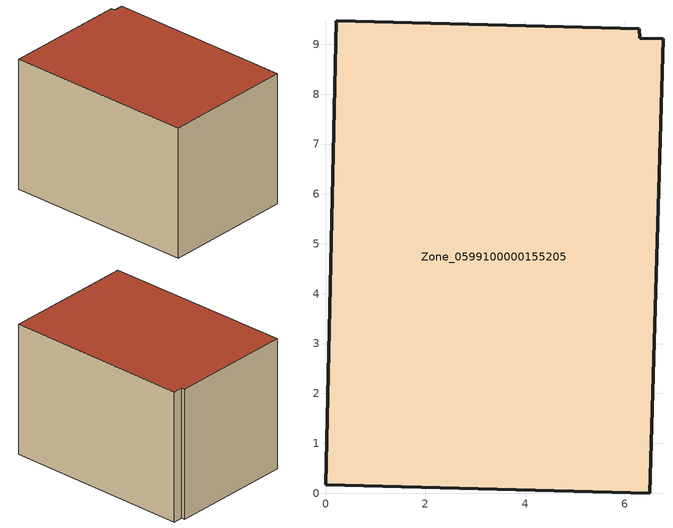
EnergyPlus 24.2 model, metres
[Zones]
Zone_0599100000155205
 floor ground (C_G): 6.3,9.12 6.76,9.11 6.5,0 0,0.17 0.22,9.47 6.29,9.31 z0
 wall outside (C_F): 0,0.17 6.5,0 6.76,9.11 6.3,9.12 6.29,9.31 0.22,9.47 0,0.17 z0:6.48
 roof outside (C_R): 6.76,9.11 6.3,9.12 6.29,9.31 0.22,9.47 0,0.17 6.5,0 z6.48
[BUILDING]
Pand.0599100000155205: North Axis=0; Terrain=City; Loads Convergence Tolerance Value=0.04; Temperature Convergence Tolerance Value=0.4; Solar Distribution=FullExterior; Maximum Number of Warmup Days=25; Minimum Number of Warmup Days=1
[Site:Location]
Rotterdam.The.Hague.AP_ZH_NLD Design_Conditions: Latitude=51.96; Longitude=4.45; Time Zone=1; Elevation=-4.5
[SITE:GROUNDTEMPERATURE:BUILDINGSURFACE]
18, 18, 18, 18, 18, 18, 18, 18, 18, 18, 18, 18
[MATERIAL] Thermal Absorptance=0.9; Solar Absorptance=0.7; Visible Absorptance=0.7
Name | Roughness | Thickness | Conductivity | Density | Specific Heat
G.TC.1946-1964 | MediumSmooth | 0.15 | 1 | 540 | 1210
F.TC.1946-1964 | Rough | 0.3 | 0.857143 | 1920 | 840
R.TC.1946-1964 | MediumRough | 0.2 | 0.235294 | 1500 | 1000
[CONSTRUCTION]
C_G: G.TC.1946-1964
C_F: F.TC.1946-1964
C_R: R.TC.1946-1964
[ZONE]
Zone_0599100000155205: Type=1; Multiplier=1; Ceiling Height=Autocalculate; Volume=Autocalculate; Floor Area=autocalculate; Part of Total Floor Area=Yes
[ZONEINFILTRATION:DESIGNFLOWRATE]
Infil_Zone_0599100000155205: Zone or ZoneList or Space or SpaceList=Zone_0599100000155205; Schedule=AlwaysOn; Design Flow Rate Calculation Method=Flow/Area; Flow Rate per Floor Area=0.003; Constant Term Coefficient=1; Temperature Term Coefficient=0; Velocity Term Coefficient=0; Velocity Squared Term Coefficient=0
[HVACTEMPLATE:ZONE:IDEALLOADSAIRSYSTEM]
Zone_0599100000155205: Maximum Heating Supply Air Temperature=50; Minimum Cooling Supply Air Temperature=13; Maximum Heating Supply Air Humidity Ratio=0.0156; Minimum Cooling Supply Air Humidity Ratio=0.0077; Heating Limit=NoLimit; Cooling Limit=NoLimit; Dehumidification Control Type=ConstantSensibleHeatRatio; Cooling Sensible Heat Ratio=0.7; Dehumidification Setpoint=60; Humidification Control Type=None; Humidification Setpoint=30; Outdoor Air Method=None; Outdoor Air Flow Rate per Person=0.00944; Outdoor Air Flow Rate per Zone Floor Area=0; Outdoor Air Flow Rate per Zone=0; Demand Controlled Ventilation Type=None; Outdoor Air Economizer Type=NoEconomizer; Heat Recovery Type=None; Sensible Heat Recovery Effectiveness=0.7; Latent Heat Recovery Effectiveness=0.65
[ZONECONTROL:THERMOSTAT]
ThermostatControl_Zone_0599100000155205: Zone or ZoneList=Zone_0599100000155205; Control Type Schedule=DualSetpointControlType; Control 1=Thermostat_Zone_0599100000155205; Temperature Difference Between Cutout And Setpoint=0
[THERMOSTATSETPOINT:DUALSETPOINT]
Thermostat_Zone_0599100000155205: Heating Setpoint Temperature Schedule=HeatingSetpoint_Zone_0599100000155205; Cooling Setpoint Temperature Schedule=CoolingSetpoint_Zone_0599100000155205
[SCHEDULE:COMPACT]
HeatingSetpoint_Zone_0599100000155205: Through: 12/31, For: AllDays, Until: 24:00, 21
CoolingSetpoint_Zone_0599100000155205: Through: 12/31, For: AllDays, Until: 24:00, 24
DualSetpointControlType: Through: 12/31, For: AllDays, Until: 24:00, 4
AlwaysOn: Through: 12/31, For: AllDays, Until: 24:00, 1
